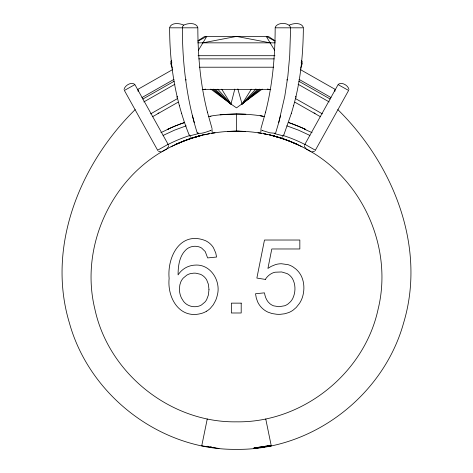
<?xml version="1.0" encoding="UTF-8"?>
<svg xmlns="http://www.w3.org/2000/svg" width="473" height="473" viewBox="0 0 473 473"><rect width="100%" height="100%" fill="white"/><g stroke="black" fill="none" stroke-linecap="round" stroke-linejoin="round"><path stroke-width="0.71" d="M167.188 148.061L168.713 147.907L170.99 146.784A161.606 152.95 60.4 0 1 199.115 136.07L199.115 135.426M273.885 135.532L273.885 136.07A161.606 152.95 -60.4 0 1 302.011 146.784L304.287 147.907L305.812 148.061M334.914 91.336L334.919 89.237L300.361 69.584M290.617 27.818L289.713 55.548L287.862 76.135L284.781 96.303L278.692 122.72L275.552 133.309L269.846 132.807L262.237 130.477M304.488 145.554L304.6 146.949M124.032 89.48C124.76 85.471 131.293 81.533 134.746 84.36M210.763 130.477C206.825 131.725 200.753 134.539 197.365 132.842M287.087 79.251L286.981 80.15M168.4 146.949L168.512 145.554M169.647 27.446C171.522 22.255 179.592 23.118 183.701 25.122C187.846 23.13 195.881 22.249 197.82 27.446M182.383 27.446L182.572 26.506L183.737 25.122M201.764 445.714L201.835 445.377M201.876 445.176L207.144 419.51M207.186 419.315L207.257 418.972M275.18 27.446C277.231 22.071 288.595 22.048 290.617 27.446M212.395 130.66L211.916 132.073M170.487 62.294L171.581 60.355M262.231 89.09L236.518 107.874L230.966 104.048L234.809 89.078M293.562 105.81L293.656 105.467C300.686 80.221 303.152 53.952 303.359 27.818L275.174 27.818C275.073 56.299 272.578 84.909 265.465 112.55L265.595 112.066L260.925 128.662M278.692 122.72L280.501 115.844M283.593 135.615L291.415 113.189M291.309 113.567L293.656 105.467M300.686 68.207L302.342 63.317L301.065 62.885M305.103 148.315L305.357 147.807M304.896 144.324L338.1 84.608L348.613 90.455L315.379 150.219M198.465 50.191L206.79 36.409L197.962 41.151M237.818 88.889L242.07 104.048L251.34 89.196M176.606 143.567L175.714 144.454M158.91 112.811L157.964 113.644M338.254 84.36C341.707 81.533 348.24 85.471 348.968 89.48M260.54 89.285L242.07 104.048L255.923 88.894M135.177 109.606C80.185 163.717 46.313 246.457 69.401 322.941C89.521 395.777 160.725 450.379 236.5 449.35C312.275 450.397 383.479 395.765 403.599 322.941C426.687 246.457 392.815 163.717 337.823 109.606M282.966 136.602L281.902 137.418M259.31 89.107L242.07 104.048L257.566 89.344M242.07 104.048L244.293 102.121M213.045 132.694L211.815 133.28M197.897 40.832L204.685 36.409L268.351 36.409L275.138 40.832M314.539 151.218L311.855 151.945M175.654 144.496L175.264 144.708A161.524 152.915 62.6 0 1 199.074 135.94M162.393 151.49L163.581 150.792M167.927 148.374C111.108 177.73 79.6 247.137 94.902 309.23C108.725 373.611 170.647 422.874 236.5 421.833C302.353 422.874 364.275 373.611 378.098 309.23C393.4 247.137 361.892 177.73 305.073 148.374M163.776 150.68L166.738 149.013M157.763 150.13L168.098 144.33M172.639 69.584L138.081 89.237L138.086 91.336M141.965 97.562L173.969 79.369M142.816 99.058L174.176 81.226M143.816 101.926L174.892 84.259M176.636 97.101L177.511 96.604M150.609 113.875L177.487 98.591M152.454 116.778L178.067 102.215M289.299 25.122C293.408 23.118 301.478 22.255 303.353 27.446M203.224 134.574L202.686 134.846M160.915 132.647L171.191 127.698M163.084 135.438L174.425 130.187L186.161 125.836M168.122 129.082L167.206 129.513L168.613 129.182M168.672 128.827L169.299 128.544M169.618 128.402L170.245 128.118M170.564 127.976L173.094 126.876M263.23 133.197L261.776 133.38M171.51 127.562L174.584 126.256M202.255 135.042L199.098 136.07A161.435 152.809 60.8 0 0 175.229 144.72M173.414 126.74L174.052 126.474M174.371 126.344L175.518 125.877M175.01 126.084L179.515 124.316M175.968 125.694L177.901 124.931M178.327 124.766L180.485 123.956M179.841 124.198L181.461 123.601M180.81 123.837L182.436 123.258M181.786 123.488L182.111 123.37M182.336 123.293L183.282 122.956M198.506 133.628L189.957 135.781M183.092 123.027L183.518 122.879M183.418 122.915L184.068 122.69M183.997 122.714L184.724 122.466M171.936 62.885L170.658 63.317L172.314 68.207M193.628 137.625L193.954 137.525M204.277 89.356L204.218 89.373M193.676 137.613L194.19 137.454M194.101 137.483L194.592 137.33M194.314 137.418L194.746 137.282M194.687 137.3L196.52 136.768M195.207 137.146L195.698 137.004M195.828 136.963L196.236 136.845M200.67 135.645L199.967 135.834L201.433 135.455M196.372 136.809L197.395 136.52M197.099 136.602L198.731 136.165M197.543 136.478L197.838 136.395M197.513 136.431L199.239 136.017M170.99 146.784A161.559 152.915 60.5 0 1 199.109 136.058L200.026 135.81M208.362 116.47L208.989 116.346M201.51 135.432L201.817 135.361M201.746 135.373L202.054 135.302M202.001 135.313L202.521 135.189M202.45 135.201L202.775 135.124M202.757 135.13L203.922 134.858M203.857 134.87L204.194 134.793M204.058 134.823L204.419 134.746M198.293 136.271L197.992 136.336M204.72 134.675L205.057 134.598M205.034 134.604L205.66 134.468M205.589 134.486L206.583 134.273M206.524 134.285L207.245 134.131M267.718 89.273L267.688 89.267A1.998 1.815 88.7 0 1 267.387 89.166L270.763 89.527L202.196 89.527L205.317 89.273A1.998 1.815 -88.7 0 0 205.649 89.166M207.15 134.155L207.476 134.09M207.588 134.066L208.008 133.977M208.144 133.954L208.563 133.871M208.38 133.906L208.812 133.818M208.658 133.853L209.521 133.688M202.899 42.842L236.518 36.409L270.142 42.842L274.571 50.191M209.054 133.776L209.616 133.664M197.371 136.461L195.586 136.685M271.165 445.377L253.966 448.008L271.165 445.377L271.236 445.714L254.001 448.374L271.242 445.737M211.39 133.362C227.395 130.566 243.849 130.453 259.89 133.073M213.11 133.073L215.02 132.777M210.621 116.074C227.72 113.331 245.239 113.331 262.338 116.068M203.585 89.498L203.289 89.527M211.206 133.386L209.77 133.197M209.172 116.323L210.136 116.323A9.336 4.091 83.1 0 1 210.964 116.559M220.099 114.827L236.5 113.999L245.848 114.271M161.145 151.945L158.461 151.218M227.483 131.453L236.5 131.145L245.517 131.453L227.483 131.459L239.255 131.204M197.749 42.842L275.286 42.842M198.092 55.702L274.943 55.702M198.831 58.877L274.204 58.877M199.387 67.213L273.648 67.213M270.254 89.545L269.929 89.539M283.043 135.781L274.494 133.628M304.387 129.182L312.085 132.647M270.113 89.503L269.77 89.527M277.415 136.685L275.629 136.461M269.308 89.45L269.557 89.509M269.036 89.421L268.705 89.338L269.066 89.427M268.901 89.415L268.629 89.391A14.066 14.066 0 0 1 267.813 89.291L267.949 89.314M263.828 116.323L262.917 116.317A9.336 4.091 -83.1 0 0 262.036 116.559M210.237 446.796L211.591 446.985M213.625 447.263L214.973 447.452M264.011 116.346L264.638 116.47M207.57 446.252L209.001 446.471M201.746 445.82L218.987 448.463M260.109 115.725L262.379 116.074M265.371 279.419L256.869 278.071L264.478 240.024L299.841 240.024L299.841 248.975L271.792 248.975L267.925 268.416L271.2 266.376L275.41 264.644A21.261 21.261 0 0 1 281.512 263.745L288.158 264.697A20.369 20.369 0 0 1 293.065 266.938L295.731 268.918A24.395 24.395 0 0 1 298.179 271.36L298.912 272.247A22.16 22.16 0 0 1 301.821 277.143C304.458 283.475 304.47 290.759 302.43 297.263A26.216 26.216 0 0 1 299.45 303.424L296.269 307.42L293.219 310.063A21.581 21.581 0 0 1 288.589 312.606L284.699 313.77L280.448 314.297A32.838 32.838 0 0 1 276.522 314.243L272.005 313.54L267.943 312.133A20.907 20.907 0 0 1 262.71 308.698A21.811 21.811 0 0 1 261.226 307.231A20.765 20.765 0 0 1 257.767 302.141L256.313 298.167L255.526 293.739L264.478 292.846C265.093 296.873 266.624 301.017 269.864 303.66A12.854 12.854 0 0 0 273.69 305.854L278.975 306.723L284.634 305.771A14.042 14.042 0 0 0 288.069 303.932L290.457 301.762A16.07 16.07 0 0 0 292.811 298.351C295.655 292.29 295.796 284.693 292.533 278.768A14.166 14.166 0 0 0 290.138 275.765A13.386 13.386 0 0 0 287.046 273.565L281.66 271.963L275.132 272.212A14.013 14.013 0 0 0 270.858 273.914A16.33 16.33 0 0 0 265.353 279.407M257.98 132.777L261.61 133.362M207.44 446.323L208.841 446.559M263.839 133.753L263.384 133.664L264.797 133.942M264.123 133.806L264.62 133.906M275.487 136.431L274.328 136.177L277.302 137.004M264.744 133.93L265.087 134.001M264.992 133.977L265.329 134.048M265.199 134.019L265.584 134.101M265.412 134.066L265.714 134.125M265.637 134.107L266.228 134.231M266.128 134.214L266.642 134.32M266.571 134.302L267.156 134.427M267.026 134.403L267.653 134.539M267.582 134.521L267.966 134.604M268.037 134.622L268.428 134.71M268.942 134.823L269.344 134.917M269.255 134.9L269.953 135.059M269.906 135.047L270.243 135.13M261.185 133.28L259.955 132.694M270.225 135.124L271.455 135.426M274.405 136.2L272.472 135.668M274.287 136.171L273.968 136.088M271.319 135.39L271.644 135.473M271.549 135.449L272.679 135.733M272.223 135.621L272.927 135.798M273.66 136.011L273.867 136.047A161.435 152.809 -60.8 0 1 297.771 144.72L297.765 144.726A161.524 152.915 -62.6 0 0 273.926 135.94M277.048 136.928L277.675 137.111M277.444 137.046L277.911 137.182M278.071 137.229L278.408 137.33M278.313 137.3L278.899 137.483M279.372 137.625L279.046 137.525M278.81 137.454L279.153 137.56M272.371 135.639L270.745 135.042M286.839 125.836L298.575 130.187L309.916 135.438M288.601 122.578L289.003 122.714M288.435 122.525L288.767 122.631M288.932 122.69L289.582 122.915M289.482 122.879L290.239 123.14M290.191 123.122L290.564 123.258M290.428 123.205L291.214 123.488M290.901 123.376L292.19 123.837M291.539 123.601L293.159 124.198M292.515 123.956L301.49 127.562M293.485 124.316L295.099 124.931M295.424 125.055L295.743 125.185M296.068 125.31L298.948 126.474M299.267 126.61L299.586 126.74M299.906 126.876L300.538 127.148M300.858 127.284L302.436 127.976M301.809 127.698L305.759 129.496M302.755 128.118L303.382 128.402M303.701 128.544L304.328 128.827M304.819 129.058L305.31 129.283M270.314 134.846L269.776 134.574M297.736 144.708L297.346 144.496M275.073 41.151L266.246 36.409L270.142 42.842M306.262 149.013L310.619 151.496M304.902 144.33L315.379 150.213M299.031 79.369L331.035 97.562M298.824 81.226L330.184 99.058M298.108 84.259L329.184 101.926M295.489 96.604L296.364 97.101M295.513 98.591L322.391 113.875M294.933 102.215L320.546 116.778M315.065 113.662L314.09 112.811M191.098 137.418L190.034 136.602M297.286 144.454L296.394 143.567M210.804 89.09L230.966 104.048L221.695 89.196M212.495 89.285L230.966 104.048L217.793 89.19M213.725 89.107L230.966 104.048L215.469 89.344M228.743 102.121L230.966 104.048M301.419 60.355L302.513 62.294M168.104 144.324L134.9 84.608L124.387 90.455L157.621 150.219M167.643 147.807L167.897 148.315M261.084 132.073L260.605 130.66M189.407 135.615C175.548 101.47 169.565 64.576 169.641 27.818L197.826 27.818C197.927 56.299 200.422 84.909 207.535 112.55L207.405 112.066L212.075 128.662M197.276 133.126C186.664 99.099 182.33 63.4 182.383 27.818M181.585 113.189L181.691 113.567M179.344 105.467L179.438 105.81M192.499 115.844L194.308 122.72M265.743 418.972L265.814 419.315M265.856 419.51L271.124 445.176M186.055 80.15L185.948 79.251M273.885 135.426L273.885 136.07A161.559 152.915 -60.5 0 1 302.011 146.784M236.5 114.017L236.5 131.11M199.115 135.532L199.115 136.07M206.677 311.151A20.7 20.7 0 0 0 210.296 308.378L213.282 304.813L215.623 300.491A27.765 27.765 0 0 0 217.172 295.773C221.482 281.453 210.71 263.638 194.764 265.128A21.386 21.386 0 0 0 189.732 266.033C184.931 267.446 180.775 270.686 178.085 274.89C178.085 265.613 179.45 254.882 187.219 248.709A13.622 13.622 0 0 1 194.001 246.315A15.106 15.106 0 0 1 195.751 246.303L198.293 246.67A11.648 11.648 0 0 1 201.711 248.124L205.235 251.565L207.629 257.927L216.581 257.034L215.747 252.966L213.453 247.74A18.524 18.524 0 0 0 209.906 243.56A18.589 18.589 0 0 0 205.288 240.586C180.29 230.794 167.052 256.833 169.127 278.402C167.058 298.422 180.189 320.251 202.55 313.091A21.332 21.332 0 0 0 206.677 311.151M267.706 89.326A1.998 1.862 -88.5 0 1 267.375 89.184M205.66 89.184A1.998 1.862 88.5 0 1 205.329 89.326M212.217 129.49A8.029 1.295 -13.3 0 1 210.727 130.483M190.016 135.757A7.97 1.082 -18.6 0 1 189.738 135.047M283.262 135.047A7.97 1.082 18.6 0 1 282.984 135.757M262.273 130.483A8.029 1.295 13.3 0 1 260.783 129.49M167.306 129.626A4.44 3.589 76.3 0 1 168.607 129.123M167.673 144.673A164.58 156.131 60.4 0 1 189.62 135.55M304.393 129.123A4.44 3.589 -76.3 0 1 305.694 129.626M283.38 135.55A164.58 156.131 -60.4 0 1 305.327 144.673M208.971 289.559L208.392 295.04L206.671 299.592A14.557 14.557 0 0 1 204.88 302.105L201.539 304.919A12.452 12.452 0 0 1 198.329 306.273L195.485 306.705A14.486 14.486 0 0 1 186.977 304.511A14.084 14.084 0 0 1 183.506 301.331L181.449 297.99A20.812 20.812 0 0 1 179.415 289.056L179.852 284.87L180.804 281.908A14.308 14.308 0 0 1 183.252 278.1L186.687 275.227A13.888 13.888 0 0 1 190.66 273.577L193.605 273.169A18.104 18.104 0 0 1 195.97 273.217L200.28 274.245A12.854 12.854 0 0 1 203.331 276.049L203.887 276.51A14.166 14.166 0 0 1 205.424 278.106A13.788 13.788 0 0 1 206.701 279.939L208.404 284.297L208.971 289.559M271.254 445.803L254.007 448.386L271.254 445.803M241.2 303.14L231.35 303.14L231.35 312.99L241.2 312.99L241.2 303.14"/></g></svg>
